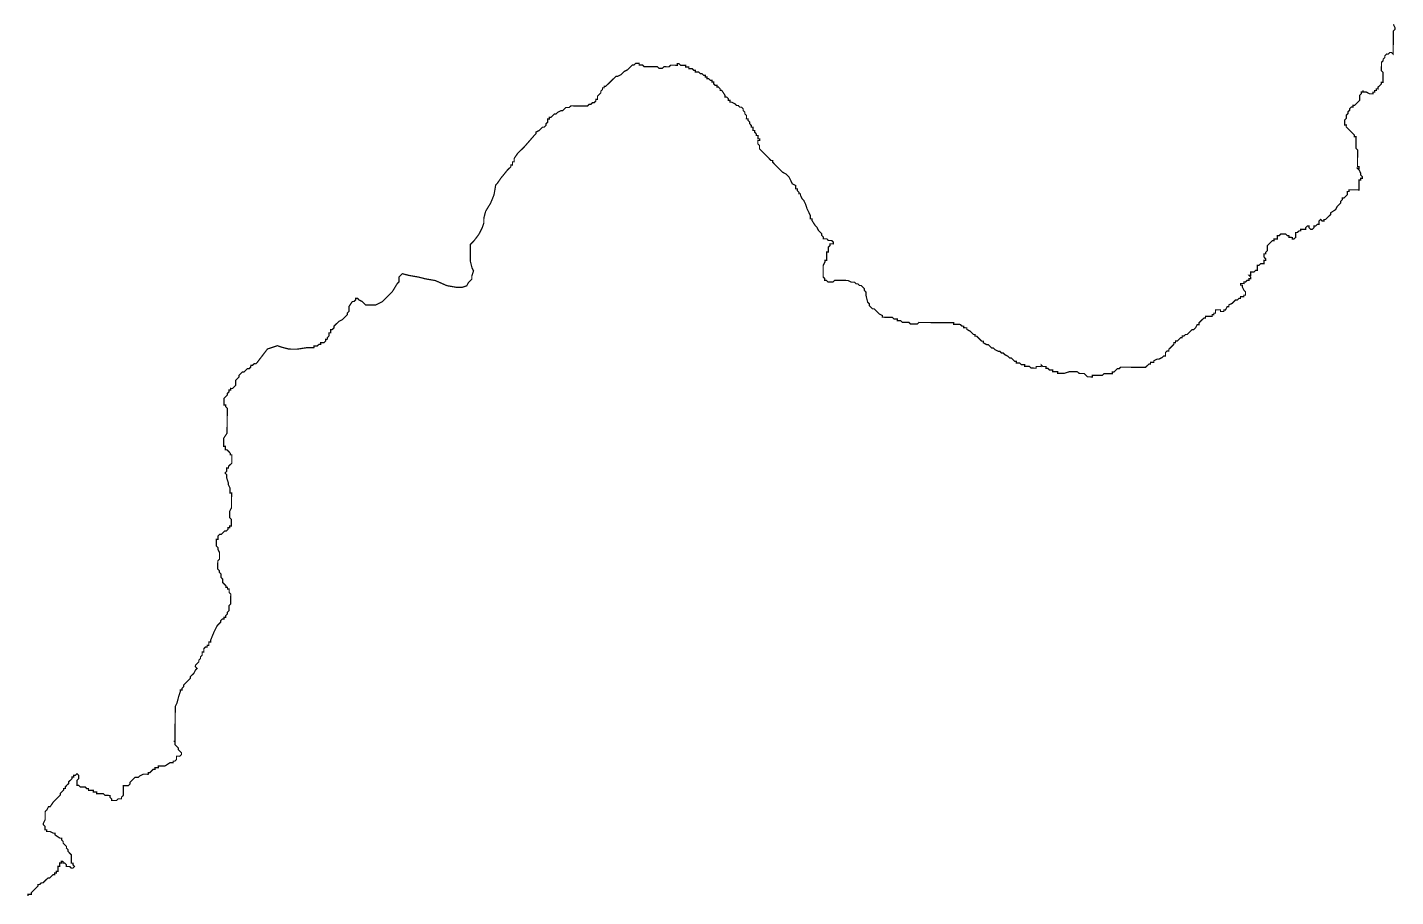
# Model space of a CAD drawing. Header units: metres. Extents: x 290190 to 339802, y 1811045 to 1991312.
# Drawn here: x 326476 to 329814, y 1811255 to 1813374 of the extents above; entities that cross this region are included whole.
import ezdxf

# ---------------------------------------------------------------- set-up
doc = ezdxf.new("R2010")
doc.units = ezdxf.units.M
doc.header["$MEASUREMENT"] = 0
doc.layers.add('HAZARDS LINE', color=1, linetype='Continuous')

msp = doc.modelspace()

# ---------------------------------------------------------------- linework, layer by layer
at = {"layer": 'HAZARDS LINE', "lineweight": 18, "const_width": 3.03}
msp.add_lwpolyline([(326477.4, 1811256.1), (326477.4, 1811260.1), (326485.5, 1811260.1), (326485.5, 1811264.1), (326489.6, 1811268.1), (326493.7, 1811272.1), (326501.8, 1811280.2), (326501.8, 1811284.2), (326505.9, 1811284.2), (326510, 1811288.2), (326514, 1811288.1), (326522.1, 1811296.2), (326526.2, 1811300.2), (326530.3, 1811300.2), (326534.3, 1811304.2), (326538.4, 1811308.2), (326542.4, 1811308.1), (326542.5, 1811312.2), (326546.5, 1811312.2), (326546.6, 1811316.2), (326550.6, 1811316.2), (326550.7, 1811328.3), (326554.7, 1811328.3), (326554.8, 1811336.4), (326558.8, 1811336.3), (326558.9, 1811340.4), (326562.9, 1811340.3), (326562.9, 1811336.3), (326566.9, 1811336.3), (326570.9, 1811332.2), (326570.9, 1811328.1), (326579, 1811328.1), (326583, 1811324), (326587, 1811324), (326591.1, 1811328), (326587.1, 1811332.1), (326587.1, 1811336.1), (326583.1, 1811336.1), (326583.2, 1811356.4), (326575.2, 1811364.5), (326575.3, 1811368.5), (326571.2, 1811372.6), (326571.3, 1811376.7), (326567.3, 1811380.7), (326563.3, 1811384.8), (326563.3, 1811388.9), (326559.3, 1811392.9), (326559.3, 1811397), (326555.3, 1811397), (326543.2, 1811405.2), (326543.2, 1811409.2), (326539.2, 1811409.3), (326531.1, 1811413.4), (326523, 1811413.4), (326523.1, 1811417.5), (326519, 1811417.5), (326519.1, 1811425.6), (326515.1, 1811429.7), (326515.1, 1811433.7), (326519.2, 1811441.8), (326519.4, 1811462), (326523.5, 1811466), (326527.6, 1811474), (326531.6, 1811474), (326539.8, 1811486.1), (326547.9, 1811494.1), (326552, 1811498.1), (326556.1, 1811502.1), (326556.1, 1811506.2), (326564.2, 1811514.2), (326564.3, 1811518.2), (326568.3, 1811518.2), (326568.4, 1811522.2), (326572.4, 1811526.3), (326576.5, 1811530.3), (326576.5, 1811534.3), (326584.7, 1811542.3), (326584.7, 1811546.4), (326588.8, 1811546.3), (326588.8, 1811550.4), (326592.8, 1811550.4), (326596.9, 1811554.4), (326600.9, 1811550.3), (326600.9, 1811542.2), (326596.8, 1811538.2), (326596.7, 1811526.1), (326600.7, 1811526), (326604.7, 1811522), (326616.9, 1811521.9), (326620.9, 1811517.8), (326624.9, 1811517.8), (326624.9, 1811513.7), (326637, 1811513.6), (326637, 1811509.6), (326645.1, 1811509.5), (326645, 1811505.5), (326661.2, 1811505.4), (326665.2, 1811501.3), (326677.3, 1811501.2), (326677.3, 1811497.1), (326681.3, 1811493.1), (326681.3, 1811489), (326693.4, 1811488.9), (326697.5, 1811492.9), (326705.6, 1811492.9), (326705.6, 1811496.9), (326709.7, 1811500.9), (326709.9, 1811525.2), (326722, 1811525.1), (326726.1, 1811529.1), (326726.1, 1811533.2), (326730.2, 1811537.2), (326734.3, 1811541.2), (326738.3, 1811545.2), (326746.4, 1811545.1), (326750.5, 1811549.1), (326758.6, 1811553.1), (326770.7, 1811553), (326770.8, 1811557.1), (326774.8, 1811557), (326778.9, 1811561.1), (326782.9, 1811565.1), (326787, 1811565), (326787, 1811569.1), (326795.1, 1811569), (326795.1, 1811573.1), (326811.3, 1811572.9), (326823.5, 1811580.9), (326831.6, 1811580.9), (326831.6, 1811584.9), (326835.7, 1811584.9), (326839.7, 1811588.9), (326839.8, 1811597), (326847.9, 1811596.9), (326851.9, 1811600.9), (326852, 1811605), (326844, 1811613.1), (326844, 1811617.2), (326840, 1811621.2), (326836, 1811625.3), (326836, 1811633.4), (326836.7, 1811718.3), (326840.8, 1811726.3), (326845, 1811742.5), (326849.1, 1811754.6), (326849.1, 1811758.6), (326853.2, 1811758.6), (326853.2, 1811762.6), (326857.3, 1811766.7), (326857.3, 1811770.7), (326861.4, 1811774.7), (326865.4, 1811778.7), (326869.5, 1811782.7), (326873.6, 1811786.7), (326873.6, 1811790.8), (326881.8, 1811798.8), (326885.9, 1811806.9), (326890, 1811810.9), (326885.9, 1811815), (326886, 1811819), (326890, 1811823), (326894.1, 1811827), (326894.2, 1811831.1), (326898.2, 1811835.1), (326898.3, 1811839.1), (326902.3, 1811843.1), (326902.4, 1811851.2), (326906.4, 1811851.2), (326906.5, 1811859.3), (326910.6, 1811863.3), (326914.6, 1811863.3), (326914.6, 1811867.3), (326918.7, 1811867.3), (326918.7, 1811875.4), (326922.8, 1811875.3), (326922.8, 1811879.4), (326931.1, 1811899.5), (326935.2, 1811907.6), (326939.3, 1811915.6), (326943.3, 1811919.6), (326947.4, 1811923.6), (326947.5, 1811927.7), (326951.5, 1811931.7), (326955.6, 1811931.7), (326955.6, 1811935.7), (326959.6, 1811935.7), (326959.7, 1811939.7), (326963.7, 1811943.7), (326963.8, 1811947.8), (326967.9, 1811951.8), (326967.9, 1811963.9), (326972, 1811967.9), (326972.2, 1811992.2), (326968.2, 1811996.3), (326968.3, 1812004.4), (326964.2, 1812004.4), (326964.2, 1812008.4), (326960.2, 1812008.5), (326960.2, 1812012.5), (326956.2, 1812016.6), (326952.2, 1812020.7), (326952.3, 1812028.7), (326948.3, 1812032.8), (326948.3, 1812040.9), (326944.3, 1812045), (326944.3, 1812049), (326940.3, 1812053.1), (326940.5, 1812073.3), (326944.6, 1812077.3), (326944.7, 1812093.5), (326940.7, 1812101.6), (326940.7, 1812105.6), (326936.7, 1812109.7), (326936.9, 1812125.9), (326940.9, 1812125.9), (326941, 1812134), (326945, 1812138), (326949.1, 1812137.9), (326953.1, 1812141.9), (326957.2, 1812146), (326961.3, 1812145.9), (326965.3, 1812149.9), (326965.4, 1812154), (326969.4, 1812153.9), (326969.4, 1812158), (326973.5, 1812158), (326973.6, 1812174.1), (326969.6, 1812178.2), (326969.7, 1812194.4), (326973.8, 1812202.4), (326974.1, 1812238.8), (326970.1, 1812238.9), (326970.2, 1812251), (326966.2, 1812259.1), (326966.2, 1812263.1), (326962.3, 1812275.3), (326962.3, 1812283.4), (326958.3, 1812287.5), (326962.4, 1812291.5), (326962.4, 1812299.6), (326966.5, 1812299.5), (326966.5, 1812303.6), (326970.6, 1812307.6), (326974.7, 1812311.6), (326974.8, 1812331.8), (326970.8, 1812331.8), (326970.8, 1812335.9), (326966.8, 1812340), (326962.8, 1812344), (326958.8, 1812344.1), (326958.8, 1812352.2), (326954.8, 1812352.2), (326954.9, 1812372.4), (326963.1, 1812384.5), (326963.6, 1812445.1), (326959.6, 1812449.2), (326959.6, 1812453.2), (326955.6, 1812453.3), (326955.7, 1812469.4), (326959.7, 1812473.4), (326963.8, 1812477.5), (326963.9, 1812481.5), (326967.9, 1812485.5), (326968, 1812489.6), (326972, 1812489.5), (326972, 1812493.6), (326976.1, 1812493.5), (326980.1, 1812497.5), (326984.2, 1812501.6), (326984.3, 1812513.7), (326988.4, 1812517.7), (326992.5, 1812521.7), (326992.5, 1812525.8), (326996.6, 1812529.8), (327000.6, 1812533.8), (327004.7, 1812533.7), (327008.8, 1812537.8), (327012.8, 1812541.8), (327016.9, 1812541.7), (327020.9, 1812545.8), (327021, 1812549.8), (327025, 1812549.8), (327029.1, 1812553.8), (327033.1, 1812553.7), (327037.2, 1812557.8), (327061.7, 1812589.9), (327086, 1812597.8), (327098.1, 1812593.7), (327114.3, 1812589.5), (327134.5, 1812589.4), (327158.8, 1812593.2), (327174.9, 1812593.1), (327175, 1812597.1), (327183, 1812597.1), (327187.1, 1812601.1), (327191.2, 1812601), (327191.2, 1812605.1), (327199.3, 1812605), (327203.4, 1812609), (327203.4, 1812613.1), (327207.4, 1812613), (327207.5, 1812617.1), (327211.5, 1812621.1), (327211.6, 1812629.2), (327215.6, 1812629.2), (327215.7, 1812637.2), (327219.7, 1812637.2), (327223.8, 1812641.2), (327223.8, 1812645.3), (327227.9, 1812649.3), (327232, 1812653.3), (327236.1, 1812657.3), (327244.2, 1812661.3), (327248.3, 1812665.3), (327252.3, 1812669.3), (327256.4, 1812673.3), (327256.4, 1812677.4), (327260.5, 1812681.4), (327260.6, 1812693.5), (327268.8, 1812705.6), (327272.8, 1812705.5), (327276.9, 1812709.6), (327276.9, 1812713.6), (327281, 1812713.6), (327285, 1812709.5), (327293, 1812705.4), (327301.1, 1812697.2), (327325.3, 1812697), (327341.5, 1812705), (327366, 1812729.1), (327378.3, 1812749.2), (327382.3, 1812753.2), (327382.4, 1812765.3), (327386.5, 1812769.4), (327390.6, 1812773.4), (327406.7, 1812769.2), (327430.9, 1812765), (327447.1, 1812760.8), (327471.3, 1812756.6), (327499.5, 1812744.2), (327523.7, 1812740), (327535.9, 1812739.9), (327548, 1812743.9), (327552.1, 1812751.9), (327560.3, 1812759.9), (327560.3, 1812768), (327564.5, 1812780.1), (327560.5, 1812788.2), (327556.6, 1812804.4), (327556.9, 1812844.9), (327565, 1812852.9), (327577.3, 1812869), (327581.4, 1812877), (327585.5, 1812885.1), (327589.6, 1812897.2), (327589.7, 1812909.3), (327593.9, 1812925.4), (327606.2, 1812945.6), (327614.4, 1812965.7), (327618.6, 1812989.9), (327622.7, 1812994), (327630.9, 1813006), (327647.2, 1813026.1), (327651.3, 1813030.1), (327655.4, 1813034.1), (327655.4, 1813038.2), (327659.4, 1813038.2), (327659.5, 1813046.2), (327663.6, 1813046.2), (327663.6, 1813054.3), (327671.8, 1813066.4), (327688.1, 1813082.4), (327712.6, 1813110.5), (327716.6, 1813114.5), (327716.7, 1813118.6), (327724.8, 1813122.6), (327732.9, 1813130.6), (327737, 1813130.6), (327741, 1813134.6), (327741.1, 1813138.6), (327745.1, 1813142.6), (327745.2, 1813146.7), (327745.2, 1813150.7), (327749.3, 1813150.7), (327749.3, 1813154.7), (327753.3, 1813154.7), (327757.4, 1813158.7), (327761.5, 1813162.7), (327765.5, 1813162.7), (327769.6, 1813166.7), (327777.7, 1813170.7), (327781.7, 1813170.6), (327785.8, 1813174.6), (327789.9, 1813178.7), (327793.9, 1813178.6), (327798, 1813178.6), (327802.1, 1813182.6), (327806.1, 1813182.6), (327810.1, 1813182.5), (327814.2, 1813182.5), (327822.3, 1813182.5), (327826.3, 1813182.4), (327830.4, 1813182.4), (327834.4, 1813182.4), (327838.4, 1813182.3), (327842.5, 1813182.3), (327846.6, 1813186.3), (327850.6, 1813186.3), (327854.7, 1813190.3), (327858.7, 1813190.3), (327862.8, 1813194.3), (327862.8, 1813198.3), (327866.9, 1813198.3), (327866.9, 1813202.3), (327866.9, 1813206.4), (327871, 1813210.4), (327875.1, 1813214.4), (327875.1, 1813218.4), (327879.2, 1813222.4), (327879.2, 1813226.5), (327883.2, 1813226.5), (327883.3, 1813230.5), (327887.3, 1813230.5), (327891.4, 1813234.5), (327895.5, 1813238.5), (327903.6, 1813246.5), (327907.7, 1813250.5), (327911.8, 1813254.5), (327915.8, 1813254.5), (327923.9, 1813258.5), (327928, 1813262.5), (327932.1, 1813266.5), (327940.2, 1813270.5), (327948.3, 1813278.5), (327952.4, 1813282.5), (327956.4, 1813282.5), (327960.5, 1813286.5), (327964.6, 1813286.5), (327968.6, 1813286.5), (327968.6, 1813282.4), (327972.6, 1813282.4), (327976.7, 1813282.3), (327980.7, 1813278.3), (327984.7, 1813278.2), (327992.8, 1813278.2), (327996.8, 1813278.1), (328000.9, 1813278.1), (328004.9, 1813278.1), (328009, 1813278.1), (328013, 1813278), (328017, 1813273.9), (328021.1, 1813273.9), (328025.1, 1813273.9), (328029.2, 1813277.9), (328033.2, 1813277.9), (328037.3, 1813277.8), (328041.3, 1813277.8), (328045.4, 1813281.8), (328049.4, 1813281.8), (328053.5, 1813281.8), (328057.5, 1813281.7), (328061.6, 1813281.7), (328061.6, 1813285.7), (328065.6, 1813285.7), (328069.6, 1813281.6), (328073.7, 1813281.6), (328077.7, 1813281.6), (328081.8, 1813281.5), (328081.7, 1813277.5), (328085.8, 1813277.5), (328089.8, 1813277.4), (328089.8, 1813273.4), (328093.8, 1813273.4), (328097.9, 1813273.3), (328101.9, 1813269.3), (328105.9, 1813269.2), (328105.9, 1813265.2), (328109.9, 1813265.1), (328114, 1813265.1), (328118, 1813261), (328122, 1813261), (328126, 1813256.9), (328130.1, 1813256.9), (328130.1, 1813252.9), (328134.1, 1813252.8), (328134.1, 1813248.8), (328138.1, 1813248.8), (328142.1, 1813244.7), (328146.2, 1813244.6), (328146.1, 1813240.6), (328150.2, 1813240.6), (328150.1, 1813236.5), (328154.2, 1813232.5), (328158.2, 1813232.4), (328158.2, 1813228.4), (328162.2, 1813228.4), (328166.2, 1813224.3), (328166.2, 1813220.2), (328170.2, 1813220.2), (328178.2, 1813208), (328178.2, 1813204), (328182.2, 1813203.9), (328186.2, 1813199.9), (328186.2, 1813195.8), (328190.3, 1813195.8), (328190.2, 1813191.7), (328194.3, 1813191.7), (328202.3, 1813187.6), (328206.3, 1813183.5), (328210.4, 1813183.5), (328214.4, 1813179.4), (328218.4, 1813179.4), (328222.4, 1813175.3), (328222.4, 1813171.3), (328226.4, 1813167.2), (328226.4, 1813163.2), (328230.4, 1813159.1), (328230.4, 1813155), (328230.3, 1813151), (328234.4, 1813151), (328234.3, 1813146.9), (328238.4, 1813142.9), (328238.3, 1813138.8), (328242.3, 1813134.7), (328242.3, 1813130.7), (328246.3, 1813130.7), (328246.3, 1813126.6), (328246.3, 1813122.6), (328250.3, 1813122.5), (328250.3, 1813118.5), (328254.3, 1813114.4), (328254.3, 1813110.4), (328258.3, 1813110.4), (328258.3, 1813106.3), (328258.3, 1813102.3), (328262.3, 1813102.2), (328262.3, 1813098.2), (328258.2, 1813098.2), (328258.2, 1813094.2), (328258.2, 1813090.1), (328262.2, 1813086.1), (328262.1, 1813082), (328262.1, 1813078), (328266.1, 1813073.9), (328270.1, 1813069.8), (328274.1, 1813065.8), (328278.2, 1813061.7), (328282.2, 1813057.6), (328286.2, 1813053.5), (328290.2, 1813049.5), (328294.2, 1813049.4), (328294.2, 1813045.4), (328298.2, 1813041.3), (328302.2, 1813037.2), (328310.2, 1813029.1), (328318.3, 1813020.9), (328326.3, 1813016.8), (328334.3, 1813008.7), (328338.3, 1813000.6), (328342.3, 1812992.4), (328350.4, 1812988.3), (328350.3, 1812980.3), (328354.3, 1812980.2), (328354.3, 1812976.2), (328358.3, 1812972.1), (328358.3, 1812968.1), (328362.3, 1812968), (328362.3, 1812964), (328366.3, 1812955.9), (328370.3, 1812951.8), (328374.3, 1812943.7), (328378.2, 1812931.5), (328382.2, 1812923.4), (328386.2, 1812915.3), (328386.1, 1812911.2), (328386.1, 1812907.2), (328390.2, 1812907.2), (328390.1, 1812903.1), (328398.1, 1812890.9), (328402.1, 1812886.9), (328406.1, 1812878.7), (328410.1, 1812874.7), (328414.1, 1812870.6), (328414.1, 1812866.6), (328418.1, 1812862.5), (328418.1, 1812858.4), (328422.1, 1812858.4), (328426.2, 1812858.4), (328430.2, 1812854.3), (328434.2, 1812854.3), (328438.3, 1812854.2), (328442.3, 1812850.2), (328442.2, 1812846.1), (328438.2, 1812846.2), (328434.2, 1812846.2), (328434.1, 1812842.1), (328430.1, 1812838.1), (328430, 1812834.1), (328430, 1812830), (328430, 1812826), (328425.9, 1812826), (328425.9, 1812822), (328425.9, 1812817.9), (328425.8, 1812813.9), (328425.8, 1812809.9), (328425.8, 1812805.8), (328421.7, 1812805.8), (328421.7, 1812801.8), (328417.6, 1812793.7), (328417.6, 1812789.7), (328417.5, 1812785.7), (328417.5, 1812781.6), (328417.5, 1812777.6), (328417.4, 1812773.5), (328417.4, 1812769.5), (328417.4, 1812765.4), (328421.4, 1812761.4), (328421.3, 1812757.3), (328425.4, 1812757.3), (328429.4, 1812753.2), (328433.4, 1812753.2), (328437.5, 1812753.2), (328441.5, 1812753.1), (328445.6, 1812757.1), (328449.6, 1812757.1), (328453.7, 1812757.1), (328461.8, 1812757), (328465.8, 1812757), (328473.9, 1812756.9), (328477.9, 1812756.9), (328486, 1812752.8), (328494.1, 1812752.7), (328498.1, 1812748.6), (328502.1, 1812748.6), (328506.1, 1812744.5), (328510.2, 1812744.5), (328514.2, 1812740.4), (328518.2, 1812736.4), (328518.2, 1812732.3), (328522.2, 1812728.2), (328522.1, 1812720.2), (328526, 1812704), (328530.1, 1812699.9), (328530, 1812695.8), (328534, 1812691.8), (328538, 1812687.7), (328542.1, 1812687.7), (328550.1, 1812679.5), (328554.1, 1812675.4), (328562.2, 1812671.3), (328562.1, 1812667.3), (328566.2, 1812667.3), (328570.2, 1812667.2), (328574.3, 1812667.2), (328578.3, 1812667.2), (328582.4, 1812667.1), (328586.4, 1812667.1), (328590.4, 1812663), (328594.5, 1812663), (328598.5, 1812663), (328598.5, 1812658.9), (328602.5, 1812658.9), (328606.5, 1812658.9), (328610.6, 1812654.8), (328614.6, 1812654.8), (328618.6, 1812654.7), (328622.7, 1812654.7), (328626.7, 1812654.7), (328630.7, 1812650.6), (328634.8, 1812650.6), (328638.8, 1812650.5), (328642.9, 1812650.5), (328646.9, 1812650.5), (328651, 1812654.5), (328655, 1812654.4), (328659.1, 1812654.4), (328663.1, 1812654.4), (328667.2, 1812654.3), (328671.2, 1812654.3), (328675.2, 1812654.3), (328679.3, 1812654.3), (328683.3, 1812654.2), (328687.4, 1812654.2), (328691.4, 1812654.2), (328695.4, 1812654.1), (328699.5, 1812654.1), (328703.5, 1812654.1), (328707.6, 1812654), (328711.6, 1812654), (328715.7, 1812654), (328723.7, 1812653.9), (328727.8, 1812653.9), (328731.8, 1812653.8), (328735.9, 1812653.8), (328735.8, 1812649.8), (328739.9, 1812649.7), (328743.9, 1812649.7), (328748, 1812649.7), (328752, 1812649.6), (328756, 1812645.6), (328760.1, 1812645.5), (328760, 1812641.5), (328764.1, 1812641.5), (328768.1, 1812641.4), (328768.1, 1812637.4), (328776.1, 1812633.3), (328780.2, 1812629.2), (328784.2, 1812625.1), (328788.2, 1812625.1), (328788.2, 1812621.1), (328792.2, 1812621), (328796.2, 1812617), (328800.2, 1812612.9), (328804.3, 1812608.8), (328808.3, 1812608.8), (328808.3, 1812604.7), (328816.3, 1812600.6), (328820.4, 1812600.6), (328824.4, 1812596.5), (328828.4, 1812592.5), (328832.4, 1812592.4), (328836.4, 1812588.3), (328844.5, 1812584.2), (328848.5, 1812584.2), (328852.5, 1812580.1), (328856.6, 1812580.1), (328860.6, 1812576), (328868.7, 1812571.9), (328872.7, 1812567.9), (328876.7, 1812567.8), (328880.7, 1812563.7), (328884.7, 1812559.7), (328888.8, 1812559.6), (328888.7, 1812555.6), (328892.8, 1812555.6), (328896.8, 1812555.5), (328900.8, 1812551.5), (328904.9, 1812551.4), (328908.9, 1812551.4), (328908.9, 1812547.4), (328912.9, 1812547.3), (328917, 1812547.3), (328921, 1812547.3), (328925, 1812543.2), (328929.1, 1812543.2), (328933.1, 1812543.1), (328937.2, 1812543.1), (328937.2, 1812547.1), (328941.2, 1812547.1), (328945.3, 1812547.1), (328949.3, 1812547), (328949.3, 1812551.1), (328953.4, 1812547), (328957.4, 1812547), (328961.4, 1812547), (328961.4, 1812542.9), (328965.5, 1812542.9), (328969.5, 1812538.8), (328973.5, 1812538.8), (328977.5, 1812538.7), (328977.5, 1812534.7), (328981.6, 1812534.7), (328985.6, 1812534.6), (328989.6, 1812534.6), (328989.6, 1812530.6), (328993.7, 1812530.5), (328997.7, 1812530.5), (329001.7, 1812530.5), (329005.8, 1812530.4), (329017.9, 1812534.4), (329022, 1812534.4), (329026, 1812534.3), (329030.1, 1812534.3), (329034.1, 1812534.3), (329038.2, 1812534.2), (329042.2, 1812530.2), (329046.2, 1812530.1), (329054.3, 1812530.1), (329058.3, 1812526), (329062.3, 1812521.9), (329066.4, 1812521.9), (329070.4, 1812521.8), (329074.4, 1812521.8), (329074.5, 1812525.9), (329078.5, 1812525.8), (329086.6, 1812525.8), (329090.6, 1812525.7), (329094.7, 1812525.7), (329098.7, 1812525.7), (329102.8, 1812529.7), (329106.8, 1812529.7), (329110.9, 1812529.6), (329114.9, 1812529.6), (329119, 1812529.6), (329123, 1812529.5), (329123, 1812533.6), (329127.1, 1812533.5), (329131.2, 1812537.6), (329135.2, 1812541.6), (329139.3, 1812541.5), (329143.3, 1812545.5), (329151.4, 1812545.5), (329155.5, 1812545.5), (329159.5, 1812545.4), (329163.6, 1812545.4), (329167.6, 1812545.4), (329171.6, 1812545.3), (329175.7, 1812545.3), (329179.7, 1812545.3), (329183.8, 1812545.2), (329187.8, 1812545.2), (329191.9, 1812545.2), (329195.9, 1812545.1), (329199.9, 1812545.1), (329204, 1812545.1), (329208.1, 1812549.1), (329212.1, 1812553.1), (329216.2, 1812553.1), (329216.2, 1812557.1), (329220.2, 1812557.1), (329224.3, 1812557.1), (329224.3, 1812561.1), (329232.4, 1812565.1), (329236.5, 1812565), (329244.6, 1812569), (329248.7, 1812573), (329252.7, 1812573), (329252.7, 1812577), (329252.8, 1812581.1), (329256.8, 1812585.1), (329260.9, 1812585.1), (329260.9, 1812589.1), (329265, 1812593.1), (329269.1, 1812597.1), (329273.1, 1812601.2), (329273.2, 1812605.2), (329277.2, 1812605.2), (329277.2, 1812609.2), (329281.3, 1812609.2), (329285.4, 1812613.2), (329289.4, 1812617.2), (329293.5, 1812617.2), (329293.5, 1812621.2), (329297.6, 1812621.2), (329301.6, 1812625.2), (329305.7, 1812625.2), (329309.7, 1812629.2), (329317.9, 1812637.2), (329321.9, 1812637.2), (329326, 1812641.2), (329330.1, 1812649.2), (329334.2, 1812649.2), (329334.2, 1812653.2), (329342.3, 1812661.3), (329346.4, 1812665.3), (329350.4, 1812665.2), (329350.5, 1812669.3), (329354.5, 1812669.3), (329358.6, 1812669.2), (329362.6, 1812669.2), (329366.6, 1812669.2), (329366.7, 1812673.2), (329370.7, 1812673.2), (329370.8, 1812677.2), (329374.8, 1812677.2), (329374.8, 1812681.2), (329374.9, 1812685.3), (329378.9, 1812685.2), (329382.9, 1812685.2), (329387, 1812685.2), (329387, 1812681.1), (329391, 1812681.1), (329395, 1812681.1), (329395.1, 1812685.1), (329399.1, 1812685.1), (329403.2, 1812693.1), (329407.3, 1812693.1), (329407.3, 1812697.2), (329415.4, 1812701.1), (329419.5, 1812705.1), (329423.6, 1812709.2), (329427.6, 1812709.1), (329431.7, 1812713.1), (329435.7, 1812713.1), (329435.7, 1812717.2), (329439.8, 1812717.1), (329443.8, 1812717.1), (329443.9, 1812721.1), (329447.9, 1812721.1), (329447.9, 1812725.1), (329448, 1812729.2), (329444, 1812733.3), (329440, 1812741.4), (329440, 1812745.4), (329436, 1812745.5), (329436, 1812749.5), (329440, 1812749.5), (329444.1, 1812749.4), (329444.1, 1812753.5), (329448.2, 1812753.4), (329452.2, 1812757.5), (329456.3, 1812757.4), (329456.3, 1812761.5), (329460.3, 1812761.4), (329460.4, 1812765.5), (329456.4, 1812769.6), (329460.4, 1812769.5), (329460.4, 1812773.6), (329460.5, 1812777.6), (329464.5, 1812777.6), (329468.6, 1812777.5), (329472.6, 1812781.6), (329476.7, 1812781.5), (329476.7, 1812785.6), (329476.7, 1812789.6), (329476.8, 1812793.7), (329480.8, 1812793.6), (329484.9, 1812797.6), (329488.9, 1812797.6), (329493, 1812797.6), (329493, 1812801.6), (329493, 1812805.7), (329497.1, 1812805.6), (329497.1, 1812809.7), (329493.1, 1812813.8), (329493.1, 1812817.8), (329493.2, 1812821.8), (329497.2, 1812821.8), (329497.2, 1812825.8), (329501.3, 1812829.9), (329501.3, 1812833.9), (329501.4, 1812837.9), (329501.4, 1812842), (329505.5, 1812846), (329509.5, 1812850), (329513.6, 1812854), (329517.7, 1812854), (329517.7, 1812858), (329521.7, 1812858), (329525.8, 1812858), (329525.8, 1812862), (329525.8, 1812866.1), (329529.9, 1812866), (329533.9, 1812870), (329538, 1812870), (329542, 1812870), (329546.1, 1812869.9), (329550.1, 1812865.9), (329554.1, 1812865.8), (329554.1, 1812861.8), (329558.1, 1812861.8), (329562.2, 1812861.7), (329562.2, 1812857.7), (329566.2, 1812857.7), (329570.3, 1812861.7), (329570.3, 1812865.7), (329570.3, 1812869.8), (329570.4, 1812873.8), (329574.4, 1812873.8), (329578.5, 1812877.8), (329582.5, 1812877.8), (329582.6, 1812881.8), (329586.6, 1812881.8), (329590.6, 1812881.7), (329594.7, 1812881.7), (329594.7, 1812885.7), (329598.8, 1812889.8), (329602.8, 1812889.7), (329602.8, 1812885.7), (329606.8, 1812881.6), (329610.8, 1812881.6), (329614.9, 1812885.6), (329615, 1812889.6), (329619, 1812889.6), (329623.1, 1812893.6), (329627.1, 1812893.6), (329627.1, 1812897.6), (329627.2, 1812901.7), (329631.2, 1812905.7), (329635.3, 1812901.6), (329639.3, 1812901.6), (329639.3, 1812905.6), (329643.4, 1812905.6), (329647.4, 1812909.6), (329651.5, 1812913.6), (329655.6, 1812917.6), (329655.6, 1812921.7), (329667.8, 1812929.7), (329671.9, 1812937.7), (329676, 1812941.7), (329680.1, 1812945.7), (329680.1, 1812949.8), (329684.2, 1812953.8), (329684.2, 1812957.8), (329688.2, 1812957.8), (329692.3, 1812961.8), (329696.4, 1812965.8), (329696.4, 1812969.9), (329696.5, 1812973.9), (329700.5, 1812973.9), (329700.5, 1812977.9), (329704.6, 1812977.9), (329708.6, 1812977.9), (329712.7, 1812977.8), (329716.7, 1812977.8), (329720.7, 1812977.8), (329724.8, 1812977.7), (329724.8, 1812981.8), (329724.8, 1812985.8), (329724.9, 1812989.9), (329724.9, 1812993.9), (329724.9, 1812998), (329725, 1813002), (329729, 1813002), (329729, 1813006), (329733.1, 1813006), (329733.1, 1813010), (329729.1, 1813014.1), (329729.1, 1813018.1), (329725.2, 1813026.3), (329721.1, 1813030.3), (329725.2, 1813030.3), (329725.2, 1813034.3), (329721.2, 1813034.4), (329721.2, 1813038.4), (329721.2, 1813042.5), (329721.3, 1813046.5), (329721.3, 1813050.5), (329721.3, 1813054.6), (329721.4, 1813062.7), (329721.4, 1813066.7), (329721.5, 1813074.8), (329717.5, 1813078.9), (329717.5, 1813082.9), (329717.5, 1813087), (329717.6, 1813091), (329717.6, 1813095), (329717.6, 1813099.1), (329717.7, 1813103.1), (329717.7, 1813107.2), (329713.7, 1813107.2), (329713.7, 1813111.3), (329709.7, 1813115.3), (329705.7, 1813119.4), (329701.7, 1813123.5), (329697.6, 1813127.6), (329693.6, 1813131.6), (329693.7, 1813135.7), (329689.6, 1813135.7), (329689.7, 1813139.7), (329689.7, 1813143.8), (329689.7, 1813147.8), (329693.8, 1813151.8), (329693.8, 1813155.9), (329693.9, 1813159.9), (329697.9, 1813163.9), (329698, 1813168), (329702, 1813172), (329702.1, 1813176), (329706.1, 1813180), (329710.2, 1813180), (329710.2, 1813184.1), (329714.2, 1813184), (329718.3, 1813188), (329722.4, 1813192.1), (329726.5, 1813196.1), (329726.5, 1813200.1), (329726.5, 1813204.2), (329726.6, 1813208.2), (329730.6, 1813212.2), (329730.7, 1813216.2), (329734.7, 1813216.2), (329734.7, 1813220.3), (329734.7, 1813216.2), (329738.8, 1813216.2), (329742.8, 1813216.2), (329750.8, 1813212), (329754.9, 1813212), (329758.9, 1813212), (329759, 1813216), (329763, 1813216), (329763, 1813220), (329767.1, 1813220), (329767.1, 1813224.1), (329771.2, 1813224), (329771.2, 1813228.1), (329775.3, 1813232.1), (329779.3, 1813236.1), (329779.4, 1813240.1), (329783.4, 1813240.1), (329783.4, 1813244.1), (329783.5, 1813248.2), (329783.5, 1813252.2), (329783.5, 1813256.3), (329783.6, 1813260.3), (329783.6, 1813264.4), (329779.6, 1813268.4), (329779.6, 1813272.5), (329779.6, 1813276.5), (329779.7, 1813280.6), (329779.7, 1813288.6), (329783.8, 1813292.7), (329783.8, 1813296.7), (329787.9, 1813300.7), (329787.9, 1813304.8), (329792, 1813308.8), (329796.1, 1813308.7), (329800.1, 1813312.8), (329804.2, 1813312.7), (329808.2, 1813308.6), (329808.2, 1813312.7), (329808.3, 1813316.7), (329808.3, 1813320.8), (329808.3, 1813328.9), (329808.4, 1813332.9), (329808.4, 1813336.9), (329808.4, 1813341), (329808.5, 1813345), (329808.5, 1813349.1), (329808.5, 1813353.1), (329808.6, 1813361.2), (329808.6, 1813365.2), (329812.7, 1813369.3), (329812.7, 1813373.3), (329808.8, 1813381.4)], dxfattribs=at)
msp.add_lwpolyline([(326832, 1811633.4), (326836, 1811633.4)], close=True, dxfattribs=at)

doc.saveas('drawing.dxf')
